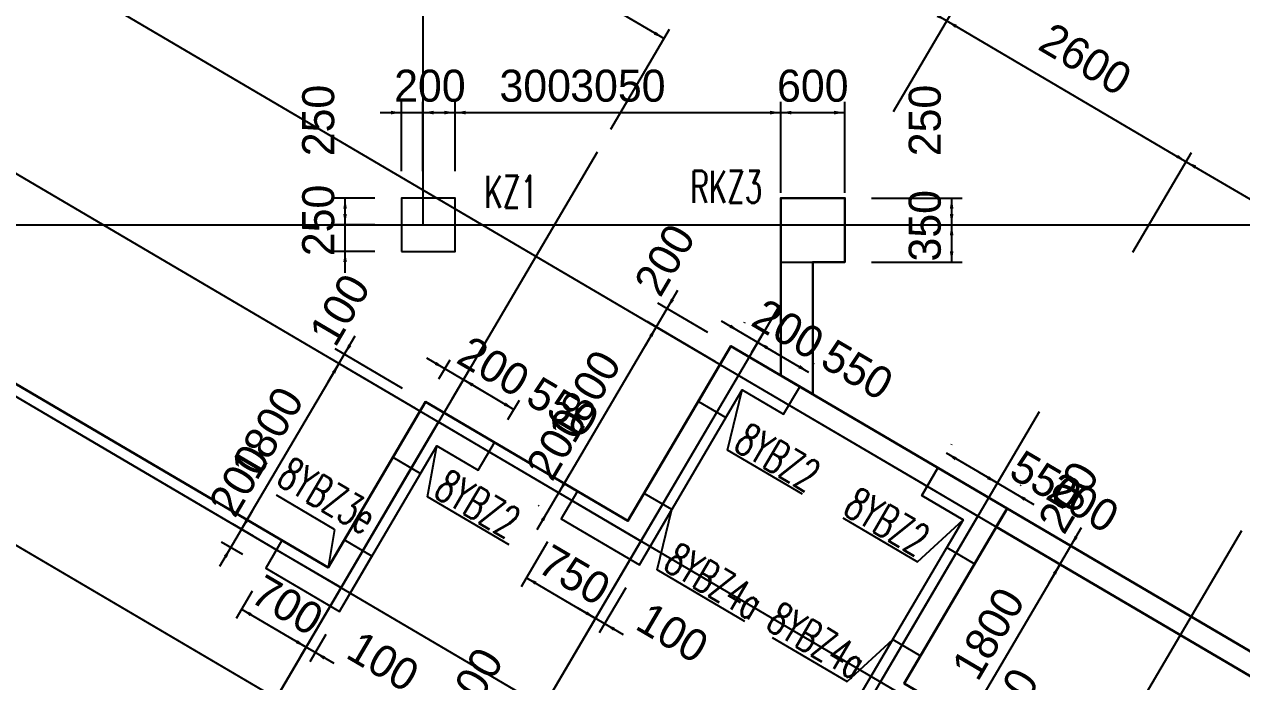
# Model space of a CAD drawing. Extents: x 19107 to 699106, y -67310 to 245688.
# Drawn here: x 595376 to 606773, y 185808 to 191965 of the extents above; entities that cross this region are included whole.
import ezdxf

# ---------------------------------------------------------------- set-up
doc = ezdxf.new("R2010")
doc.units = 0
doc.header["$LTSCALE"] = 100
doc.header["$MEASUREMENT"] = 0
for name, color, linetype in [('DIM', 3, 'Continuous'), ('DOTE', 253, 'Continuous'), ('L-AXIS', 3, 'Continuous'), ('wall-主楼', 2, 'Continuous'), ('小尺寸', 4, 'Continuous'), ('网格', 253, 'Continuous')]:
    doc.layers.add(name, color=color, linetype=linetype)
doc.layers.add('Select Column Frame Line', color=7, linetype='Continuous', lineweight=0)
doc.layers.add('Select Column Frame Position', color=7, linetype='Continuous', lineweight=0)
doc.styles.get("Standard").update_dxf_attribs({"font": 'standard'})
doc.styles.add('汉字', font='汉字')
doc.dimstyles.get("Standard").update_dxf_attribs({"dimtxt": 300, "dimasz": 100, "dimexe": 100, "dimexo": 250, "dimgap": 100, "dimtad": 0, "dimtoh": 1, "dimdec": 0, "dimdsep": 46, "dimcen": 0.09, "dimclrt": 7, "dimadec": 0, "dimazin": 0, "dimtfac": 1, "dimtdec": 4, "dimtofl": 0, "dimtmove": 0, "dimatfit": 3, "dimfxl": 1, "dimtolj": 1, "dimtzin": 0, "dimarcsym": 0})

# ---------------------------------------------------------------- blocks, each defined once
blk = doc.blocks.new('*D2272')
at = {"layer": 'L-AXIS', "color": 0, "linetype": 'ByBlock', "lineweight": -2}
for p, q in [((601618, 192263), (602167, 193197)), ((602117, 193111), (604013, 191996)), ((603515, 191148), (604064, 192082))]:
    blk.add_line(p, q, dxfattribs=at)
for points in [[(602117, 193111), (602211, 193075), (602194, 193046)], [(604013, 191996), (603918, 192032), (603935, 192061)]]:
    blk.add_solid(points, dxfattribs=at)
at = {"layer": 'L-AXIS', "color": 7, "linetype": 'Continuous', "lineweight": -2, "insert": (603242, 192855), "char_height": 300, "width": 780, "attachment_point": 5, "rotation": 329.5454, "style": '汉字'}
blk.add_mtext('2200', dxfattribs=at)
blk = doc.blocks.new('*D4937')
at = {"layer": 'L-AXIS', "color": 0, "linetype": 'ByBlock', "lineweight": -2}
for p, q in [((595866, 193924), (596416, 194858)), ((596365, 194772), (601365, 191832)), ((600866, 190984), (601415, 191918))]:
    blk.add_line(p, q, dxfattribs=at)
for points in [[(596365, 194772), (596459, 194735), (596443, 194707)], [(601365, 191832), (601270, 191868), (601287, 191897)]]:
    blk.add_solid(points, dxfattribs=at)
at = {"layer": 'L-AXIS', "color": 7, "linetype": 'Continuous', "lineweight": -2, "insert": (599042, 193604), "char_height": 300, "width": 780, "attachment_point": 5, "rotation": 329.5454, "style": '汉字'}
blk.add_mtext('5800', dxfattribs=at)
blk = doc.blocks.new('*D4611')
at = {"layer": 'L-AXIS', "color": 0, "linetype": 'ByBlock', "lineweight": -2}
for p, q in [((605756, 189830), (606305, 190764)), ((606254, 190678), (608151, 189563)), ((607652, 188715), (608202, 189649))]:
    blk.add_line(p, q, dxfattribs=at)
for points in [[(606254, 190678), (606349, 190642), (606332, 190613)], [(608151, 189563), (608056, 189599), (608073, 189628)]]:
    blk.add_solid(points, dxfattribs=at)
at = {"layer": 'L-AXIS', "color": 7, "linetype": 'Continuous', "lineweight": -2, "insert": (607380, 190422), "char_height": 300, "width": 780, "attachment_point": 5, "rotation": 329.5454, "style": '汉字'}
blk.add_mtext('2200', dxfattribs=at)
blk = doc.blocks.new('*D3272')
at = {"layer": 'L-AXIS', "color": 0, "linetype": 'ByBlock', "lineweight": -2}
for p, q in [((603515, 191148), (604064, 192082)), ((604013, 191996), (606254, 190678)), ((605756, 189830), (606305, 190764))]:
    blk.add_line(p, q, dxfattribs=at)
for points in [[(604013, 191996), (604108, 191960), (604091, 191931)], [(606254, 190678), (606160, 190715), (606177, 190743)]]:
    blk.add_solid(points, dxfattribs=at)
at = {"layer": 'L-AXIS', "color": 7, "linetype": 'Continuous', "lineweight": -2, "insert": (605311, 191639), "char_height": 300, "width": 775, "attachment_point": 5, "rotation": 329.5454, "style": '汉字'}
blk.add_mtext('2600', dxfattribs=at)
blk = doc.blocks.new('*D5168')
at = {"layer": '小尺寸', "color": 0, "linetype": 'ByBlock', "lineweight": -2}
for p, q in [((597207, 186891), (597511, 187409)), ((597522, 187170), (597324, 187287)), ((597420, 186998), (597222, 187115))]:
    blk.add_line(p, q, dxfattribs=at)
for points in [[(597410, 187236), (597446, 187331), (597475, 187314)], [(597308, 187064), (597272, 186969), (597243, 186986)]]:
    blk.add_solid(points, dxfattribs=at)
at = {"layer": '小尺寸', "color": 7, "linetype": 'Continuous', "lineweight": -2, "insert": (597389, 187693), "char_height": 300, "width": 566.67, "attachment_point": 5, "rotation": 59.5454, "style": '汉字'}
blk.add_mtext('200', dxfattribs=at)
blk = doc.blocks.new('*D188')
at = {"layer": '小尺寸', "color": 0, "linetype": 'ByBlock', "lineweight": -2}
for p, q in [((597410, 187236), (598322, 188788)), ((599037, 188367), (598236, 188839)), ((597522, 187170), (597324, 187287))]:
    blk.add_line(p, q, dxfattribs=at)
for points in [[(598322, 188788), (598286, 188693), (598257, 188710)], [(597410, 187236), (597446, 187331), (597475, 187314)]]:
    blk.add_solid(points, dxfattribs=at)
at = {"layer": '小尺寸', "color": 7, "linetype": 'Continuous', "lineweight": -2, "insert": (597650, 188139), "char_height": 300, "width": 690, "attachment_point": 5, "rotation": 59.5454, "style": '汉字'}
blk.add_mtext('1800', dxfattribs=at)
blk = doc.blocks.new('*D517')
at = {"layer": '小尺寸', "color": 0, "linetype": 'ByBlock', "lineweight": -2}
for p, q in [((598221, 188615), (598474, 189047)), ((598916, 188555), (598287, 188925)), ((599037, 188367), (598236, 188839))]:
    blk.add_line(p, q, dxfattribs=at)
for points in [[(598373, 188874), (598409, 188969), (598438, 188952)], [(598322, 188788), (598286, 188693), (598257, 188710)]]:
    blk.add_solid(points, dxfattribs=at)
at = {"layer": '小尺寸', "color": 7, "linetype": 'Continuous', "lineweight": -2, "insert": (598329, 189292), "char_height": 300, "width": 476.67, "attachment_point": 5, "rotation": 59.5454, "style": '汉字'}
blk.add_mtext('100', dxfattribs=at)
blk = doc.blocks.new('*D4156')
at = {"layer": '小尺寸', "color": 0, "linetype": 'ByBlock', "lineweight": -2}
for p, q in [((597509, 186656), (597359, 186401)), ((597410, 186487), (598013, 186132)), ((598113, 186301), (597962, 186046))]:
    blk.add_line(p, q, dxfattribs=at)
for points in [[(597410, 186487), (597504, 186450), (597487, 186422)], [(598013, 186132), (597918, 186168), (597935, 186197)]]:
    blk.add_solid(points, dxfattribs=at)
at = {"layer": '小尺寸', "color": 7, "linetype": 'Continuous', "lineweight": -2, "insert": (597838, 186525), "char_height": 300, "width": 566.67, "attachment_point": 5, "rotation": 329.5454, "style": '汉字'}
blk.add_mtext('700', dxfattribs=at)
blk = doc.blocks.new('*D4729')
at = {"layer": '小尺寸', "color": 0, "linetype": 'ByBlock', "lineweight": -2}
for p, q in [((598113, 186301), (597962, 186046)), ((598199, 186250), (598049, 185995)), ((597841, 186233), (598272, 185980))]:
    blk.add_line(p, q, dxfattribs=at)
for points in [[(598013, 186132), (597918, 186168), (597935, 186197)], [(598099, 186081), (598194, 186045), (598177, 186016)]]:
    blk.add_solid(points, dxfattribs=at)
at = {"layer": '小尺寸', "color": 7, "linetype": 'Continuous', "lineweight": -2, "insert": (598735, 185998), "char_height": 300, "width": 476.67, "attachment_point": 5, "rotation": 329.5454, "style": '汉字'}
blk.add_mtext('100', dxfattribs=at)
blk = doc.blocks.new('*D5054')
at = {"layer": '小尺寸', "color": 0, "linetype": 'ByBlock', "lineweight": -2}
for p, q in [((599141, 188840), (599658, 188536)), ((599258, 188644), (599364, 188824)), ((599380, 188456), (599537, 188723))]:
    blk.add_line(p, q, dxfattribs=at)
for points in [[(599314, 188738), (599219, 188775), (599236, 188803)], [(599486, 188637), (599581, 188601), (599564, 188572)]]:
    blk.add_solid(points, dxfattribs=at)
at = {"layer": '小尺寸', "color": 7, "linetype": 'Continuous', "lineweight": -2, "insert": (599769, 188760), "char_height": 300, "width": 566.67, "attachment_point": 5, "rotation": 329.5454, "style": '汉字'}
blk.add_mtext('200', dxfattribs=at)
blk = doc.blocks.new('*D2723')
at = {"layer": '小尺寸', "color": 0, "linetype": 'ByBlock', "lineweight": -2}
for p, q in [((599380, 188456), (599537, 188723)), ((599486, 188637), (599960, 188358)), ((599904, 188264), (600011, 188444))]:
    blk.add_line(p, q, dxfattribs=at)
for points in [[(599486, 188637), (599581, 188601), (599564, 188572)], [(599960, 188358), (599865, 188394), (599882, 188423)]]:
    blk.add_solid(points, dxfattribs=at)
at = {"layer": '小尺寸', "color": 7, "linetype": 'Continuous', "lineweight": -2, "insert": (600417, 188379), "char_height": 300, "width": 566.67, "attachment_point": 5, "rotation": 329.5454, "style": '汉字'}
blk.add_mtext('550', dxfattribs=at)
blk = doc.blocks.new('*D3052')
at = {"layer": '小尺寸', "color": 0, "linetype": 'ByBlock', "lineweight": -2}
for p, q in [((600275, 187118), (600026, 186695)), ((600077, 186782), (600724, 186401)), ((600921, 186738), (600673, 186315))]:
    blk.add_line(p, q, dxfattribs=at)
for points in [[(600077, 186782), (600172, 186745), (600155, 186717)], [(600724, 186401), (600629, 186438), (600646, 186466)]]:
    blk.add_solid(points, dxfattribs=at)
at = {"layer": '小尺寸', "color": 7, "linetype": 'Continuous', "lineweight": -2, "insert": (600527, 186807), "char_height": 300, "width": 566.67, "attachment_point": 5, "rotation": 329.5454, "style": '汉字'}
blk.add_mtext('750', dxfattribs=at)
blk = doc.blocks.new('*D3378')
at = {"layer": '小尺寸', "color": 0, "linetype": 'ByBlock', "lineweight": -2}
for p, q in [((600921, 186738), (600673, 186315)), ((601008, 186687), (600759, 186265)), ((600551, 186503), (600982, 186249))]:
    blk.add_line(p, q, dxfattribs=at)
for points in [[(600724, 186401), (600629, 186438), (600646, 186466)], [(600810, 186351), (600904, 186314), (600888, 186286)]]:
    blk.add_solid(points, dxfattribs=at)
at = {"layer": '小尺寸', "color": 7, "linetype": 'Continuous', "lineweight": -2, "insert": (601445, 186267), "char_height": 300, "width": 476.67, "attachment_point": 5, "rotation": 329.5454, "style": '汉字'}
blk.add_mtext('100', dxfattribs=at)
blk = doc.blocks.new('*D3716')
at = {"layer": '小尺寸', "color": 0, "linetype": 'ByBlock', "lineweight": -2}
for p, q in [((600177, 187233), (600481, 187750)), ((600287, 187632), (600294, 187629)), ((600186, 187460), (600192, 187456))]:
    blk.add_line(p, q, dxfattribs=at)
for points in [[(600380, 187578), (600416, 187673), (600445, 187656)], [(600279, 187406), (600242, 187311), (600213, 187328)]]:
    blk.add_solid(points, dxfattribs=at)
at = {"layer": '小尺寸', "color": 7, "linetype": 'Continuous', "lineweight": -2, "insert": (600359, 188035), "char_height": 300, "width": 566.67, "attachment_point": 5, "rotation": 59.5454, "style": '汉字'}
blk.add_mtext('200', dxfattribs=at)
blk = doc.blocks.new('*D1417')
at = {"layer": '小尺寸', "color": 0, "linetype": 'ByBlock', "lineweight": -2}
for p, q in [((600380, 187578), (601292, 189130)), ((601846, 188804), (601206, 189180)), ((600287, 187632), (600294, 187629))]:
    blk.add_line(p, q, dxfattribs=at)
for points in [[(601292, 189130), (601256, 189035), (601227, 189052)], [(600380, 187578), (600416, 187673), (600445, 187656)]]:
    blk.add_solid(points, dxfattribs=at)
at = {"layer": '小尺寸', "color": 7, "linetype": 'Continuous', "lineweight": -2, "insert": (600621, 188481), "char_height": 300, "width": 690, "attachment_point": 5, "rotation": 59.5454, "style": '汉字'}
blk.add_mtext('1800', dxfattribs=at)
blk = doc.blocks.new('*D1755')
at = {"layer": '小尺寸', "color": 0, "linetype": 'ByBlock', "lineweight": -2}
for p, q in [((601191, 188957), (601495, 189474)), ((601775, 189078), (601307, 189353)), ((601846, 188804), (601206, 189180))]:
    blk.add_line(p, q, dxfattribs=at)
for points in [[(601394, 189302), (601430, 189397), (601459, 189380)], [(601292, 189130), (601256, 189035), (601227, 189052)]]:
    blk.add_solid(points, dxfattribs=at)
at = {"layer": '小尺寸', "color": 7, "linetype": 'Continuous', "lineweight": -2, "insert": (601372, 189759), "char_height": 300, "width": 566.67, "attachment_point": 5, "rotation": 59.5454, "style": '汉字'}
blk.add_mtext('200', dxfattribs=at)
blk = doc.blocks.new('*D2077')
at = {"layer": '小尺寸', "color": 0, "linetype": 'ByBlock', "lineweight": -2}
for p, q in [((601899, 189189), (602416, 188885)), ((602117, 189166), (602122, 189174)), ((602188, 188893), (602294, 189073))]:
    blk.add_line(p, q, dxfattribs=at)
for points in [[(602071, 189088), (601977, 189124), (601993, 189153)], [(602244, 188986), (602338, 188950), (602321, 188921)]]:
    blk.add_solid(points, dxfattribs=at)
at = {"layer": '小尺寸', "color": 7, "linetype": 'Continuous', "lineweight": -2, "insert": (602527, 189110), "char_height": 300, "width": 566.67, "attachment_point": 5, "rotation": 329.5454, "style": '汉字'}
blk.add_mtext('200', dxfattribs=at)
blk = doc.blocks.new('*D2403')
at = {"layer": '小尺寸', "color": 0, "linetype": 'ByBlock', "lineweight": -2}
for p, q in [((602188, 188893), (602294, 189073)), ((602244, 188986), (602718, 188708)), ((602764, 188786), (602768, 188794))]:
    blk.add_line(p, q, dxfattribs=at)
for points in [[(602244, 188986), (602338, 188950), (602321, 188921)], [(602718, 188708), (602623, 188744), (602640, 188773)]]:
    blk.add_solid(points, dxfattribs=at)
at = {"layer": '小尺寸', "color": 7, "linetype": 'Continuous', "lineweight": -2, "insert": (603175, 188729), "char_height": 300, "width": 566.67, "attachment_point": 5, "rotation": 329.5454, "style": '汉字'}
blk.add_mtext('550', dxfattribs=at)
blk = doc.blocks.new('*D753')
at = {"layer": '小尺寸', "color": 0, "linetype": 'ByBlock', "lineweight": -2}
for p, q in [((603957, 185010), (604262, 185528)), ((604253, 185301), (604246, 185305)), ((604151, 185128), (604145, 185132))]:
    blk.add_line(p, q, dxfattribs=at)
for points in [[(604160, 185355), (604197, 185450), (604225, 185433)], [(604059, 185183), (604022, 185088), (603994, 185105)]]:
    blk.add_solid(points, dxfattribs=at)
at = {"layer": '小尺寸', "color": 7, "linetype": 'Continuous', "lineweight": -2, "insert": (604589, 185600), "char_height": 300, "width": 566.67, "attachment_point": 5, "rotation": 59.5454, "style": '汉字'}
blk.add_mtext('200', dxfattribs=at)
blk = doc.blocks.new('*D1084')
at = {"layer": '小尺寸', "color": 0, "linetype": 'ByBlock', "lineweight": -2}
for p, q in [((604519, 187233), (605159, 186856)), ((604160, 185355), (605073, 186907)), ((604253, 185301), (604246, 185305))]:
    blk.add_line(p, q, dxfattribs=at)
for points in [[(605073, 186907), (605036, 186812), (605007, 186829)], [(604160, 185355), (604197, 185450), (604225, 185433)]]:
    blk.add_solid(points, dxfattribs=at)
at = {"layer": '小尺寸', "color": 7, "linetype": 'Continuous', "lineweight": -2, "insert": (604401, 186258), "char_height": 300, "width": 690, "attachment_point": 5, "rotation": 59.5454, "style": '汉字'}
blk.add_mtext('1800', dxfattribs=at)
blk = doc.blocks.new('*D4062')
at = {"layer": '小尺寸', "color": 0, "linetype": 'ByBlock', "lineweight": -2}
for p, q in [((604792, 187304), (605260, 187029)), ((604519, 187233), (605159, 186856)), ((604971, 186735), (605275, 187252))]:
    blk.add_line(p, q, dxfattribs=at)
for points in [[(605174, 187079), (605210, 187174), (605239, 187157)], [(605073, 186907), (605036, 186812), (605007, 186829)]]:
    blk.add_solid(points, dxfattribs=at)
at = {"layer": '小尺寸', "color": 7, "linetype": 'Continuous', "lineweight": -2, "insert": (605153, 187536), "char_height": 300, "width": 566.67, "attachment_point": 5, "rotation": 59.5454, "style": '汉字'}
blk.add_mtext('200', dxfattribs=at)
blk = doc.blocks.new('*D4396')
at = {"layer": '小尺寸', "color": 0, "linetype": 'ByBlock', "lineweight": -2}
for p, q in [((604830, 187466), (604312, 187770)), ((604430, 187575), (604536, 187755)), ((604704, 187646), (604708, 187653))]:
    blk.add_line(p, q, dxfattribs=at)
for points in [[(604485, 187669), (604390, 187705), (604407, 187734)], [(604657, 187567), (604752, 187531), (604735, 187502)]]:
    blk.add_solid(points, dxfattribs=at)
at = {"layer": '小尺寸', "color": 7, "linetype": 'Continuous', "lineweight": -2, "insert": (605288, 187486), "char_height": 300, "width": 566.67, "attachment_point": 5, "rotation": 329.5454, "style": '汉字'}
blk.add_mtext('200', dxfattribs=at)
blk = doc.blocks.new('*D4742')
at = {"layer": '小尺寸', "color": 0, "linetype": 'ByBlock', "lineweight": -2}
for p, q in [((604057, 188026), (604061, 188034)), ((604485, 187669), (604011, 187947)), ((604430, 187575), (604536, 187755))]:
    blk.add_line(p, q, dxfattribs=at)
for points in [[(604011, 187947), (604105, 187911), (604088, 187882)], [(604485, 187669), (604390, 187705), (604407, 187734)]]:
    blk.add_solid(points, dxfattribs=at)
at = {"layer": '小尺寸', "color": 7, "linetype": 'Continuous', "lineweight": -2, "insert": (604942, 187690), "char_height": 300, "width": 566.67, "attachment_point": 5, "rotation": 329.5454, "style": '汉字'}
blk.add_mtext('550', dxfattribs=at)
blk = doc.blocks.new('*D3662')
at = {"layer": '小尺寸', "color": 0, "linetype": 'ByBlock', "lineweight": -2}
for p, q in [((599409, 185016), (599257, 184758)), ((599479, 184975), (599323, 185067)), ((599327, 184717), (599171, 184809))]:
    blk.add_line(p, q, dxfattribs=at)
for points in [[(599409, 185016), (599373, 184922), (599344, 184939)], [(599257, 184758), (599294, 184852), (599322, 184836)]]:
    blk.add_solid(points, dxfattribs=at)
at = {"layer": '小尺寸', "color": 7, "linetype": 'Continuous', "lineweight": -2, "insert": (599575, 185791), "char_height": 300, "width": 566.67, "attachment_point": 5, "rotation": 59.5454, "style": '汉字'}
blk.add_mtext('300', dxfattribs=at)
blk = doc.blocks.new('*D3346')
at = {"layer": 'DIM', "color": 0, "linetype": 'ByBlock', "lineweight": -2}
for p, q in [((598908, 190588), (598908, 191238)), ((599108, 190588), (599108, 191238)), ((598708, 191138), (599308, 191138))]:
    blk.add_line(p, q, dxfattribs=at)
for points in [[(598908, 191138), (598808, 191121), (598808, 191155)], [(599108, 191138), (599208, 191155), (599208, 191121)]]:
    blk.add_solid(points, dxfattribs=at)
at = {"layer": 'DIM', "color": 7, "linetype": 'Continuous', "lineweight": -2, "insert": (599173, 191388), "char_height": 300, "width": 566.67, "attachment_point": 5, "style": '汉字'}
blk.add_mtext('200', dxfattribs=at)
blk = doc.blocks.new('*D3720')
at = {"layer": 'DIM', "color": 0, "linetype": 'ByBlock', "lineweight": -2}
for p, q in [((599108, 190588), (599108, 191238)), ((599408, 190588), (599408, 191238)), ((599108, 191138), (599408, 191138))]:
    blk.add_line(p, q, dxfattribs=at)
for points in [[(599108, 191138), (599208, 191155), (599208, 191121)], [(599408, 191138), (599308, 191121), (599308, 191155)]]:
    blk.add_solid(points, dxfattribs=at)
at = {"layer": 'DIM', "color": 7, "linetype": 'Continuous', "lineweight": -2, "insert": (600159, 191388), "char_height": 300, "width": 566.67, "attachment_point": 5, "style": '汉字'}
blk.add_mtext('300', dxfattribs=at)
blk = doc.blocks.new('*D1410')
at = {"layer": 'DIM', "color": 0, "linetype": 'ByBlock', "lineweight": -2}
for p, q in [((598379, 189638), (598379, 190288)), ((598658, 190088), (598279, 190088)), ((598658, 189838), (598279, 189838))]:
    blk.add_line(p, q, dxfattribs=at)
for points in [[(598379, 190088), (598362, 190188), (598395, 190188)], [(598379, 189838), (598395, 189738), (598362, 189738)]]:
    blk.add_solid(points, dxfattribs=at)
at = {"layer": 'DIM', "color": 7, "linetype": 'Continuous', "lineweight": -2, "insert": (598129, 190128), "char_height": 300, "width": 566.67, "attachment_point": 5, "rotation": 90, "style": '汉字'}
blk.add_mtext('250', dxfattribs=at)
blk = doc.blocks.new('*D1778')
at = {"layer": 'DIM', "color": 0, "linetype": 'ByBlock', "lineweight": -2}
for p, q in [((598658, 190338), (598279, 190338)), ((598379, 190088), (598379, 190338)), ((598658, 190088), (598279, 190088))]:
    blk.add_line(p, q, dxfattribs=at)
for points in [[(598379, 190338), (598395, 190238), (598362, 190238)], [(598379, 190088), (598362, 190188), (598395, 190188)]]:
    blk.add_solid(points, dxfattribs=at)
at = {"layer": 'DIM', "color": 7, "linetype": 'Continuous', "lineweight": -2, "insert": (598129, 191064), "char_height": 300, "width": 566.67, "attachment_point": 5, "rotation": 90, "style": '汉字'}
blk.add_mtext('250', dxfattribs=at)
blk = doc.blocks.new('*D3048')
at = {"layer": 'DIM', "color": 0, "linetype": 'ByBlock', "lineweight": -2}
for p, q in [((602458, 190388), (602458, 191238)), ((603058, 190388), (603058, 191238)), ((602458, 191138), (603058, 191138))]:
    blk.add_line(p, q, dxfattribs=at)
for points in [[(602458, 191138), (602558, 191155), (602558, 191121)], [(603058, 191138), (602958, 191121), (602958, 191155)]]:
    blk.add_solid(points, dxfattribs=at)
at = {"layer": 'DIM', "color": 7, "linetype": 'Continuous', "lineweight": -2, "insert": (602758, 191388), "char_height": 300, "width": 556.67, "attachment_point": 5, "style": '汉字'}
blk.add_mtext('600', dxfattribs=at)
blk = doc.blocks.new('*D750')
at = {"layer": 'DIM', "color": 0, "linetype": 'ByBlock', "lineweight": -2}
for p, q in [((603308, 190338), (604158, 190338)), ((604058, 190338), (604058, 190088)), ((603308, 190088), (604158, 190088))]:
    blk.add_line(p, q, dxfattribs=at)
for points in [[(604058, 190338), (604075, 190238), (604041, 190238)], [(604058, 190088), (604041, 190188), (604075, 190188)]]:
    blk.add_solid(points, dxfattribs=at)
at = {"layer": 'DIM', "color": 7, "linetype": 'Continuous', "lineweight": -2, "insert": (603808, 191064), "char_height": 300, "width": 566.67, "attachment_point": 5, "rotation": 90, "style": '汉字'}
blk.add_mtext('250', dxfattribs=at)
blk = doc.blocks.new('*D1082')
at = {"layer": 'DIM', "color": 0, "linetype": 'ByBlock', "lineweight": -2}
for p, q in [((603308, 190088), (604158, 190088)), ((604058, 190088), (604058, 189738)), ((603308, 189738), (604158, 189738))]:
    blk.add_line(p, q, dxfattribs=at)
for points in [[(604058, 190088), (604075, 189988), (604041, 189988)], [(604058, 189738), (604041, 189838), (604075, 189838)]]:
    blk.add_solid(points, dxfattribs=at)
at = {"layer": 'DIM', "color": 7, "linetype": 'Continuous', "lineweight": -2, "insert": (603808, 190078), "char_height": 300, "width": 566.67, "attachment_point": 5, "rotation": 90, "style": '汉字'}
blk.add_mtext('350', dxfattribs=at)
blk = doc.blocks.new('*D2380')
at = {"layer": 'DIM', "color": 0, "linetype": 'ByBlock', "lineweight": -2}
for p, q in [((599408, 190977), (599408, 191238)), ((602458, 190977), (602458, 191238)), ((599408, 191138), (602458, 191138))]:
    blk.add_line(p, q, dxfattribs=at)
for points in [[(599408, 191138), (599508, 191155), (599508, 191121)], [(602458, 191138), (602358, 191121), (602358, 191155)]]:
    blk.add_solid(points, dxfattribs=at)
at = {"layer": 'DIM', "color": 7, "linetype": 'Continuous', "lineweight": -2, "insert": (600933, 191388), "char_height": 300, "width": 780, "attachment_point": 5, "style": '汉字'}
blk.add_mtext('3050', dxfattribs=at)

msp = doc.modelspace()

# ---------------------------------------------------------------- linework, layer by layer
at = {"color": 6, "lineweight": 30}
msp.add_lwpolyline([(619424.8, 174407.9), (609339.1, 180338.1), (604597.9, 183125.8), (605510.2, 184677.5), (603613.8, 185792.6), (604576.8, 187430.4), (601990.7, 188951), (601027.7, 187313.1), (599131.2, 188428.2), (598218.9, 186876.6), (590719.2, 191286.2)], dxfattribs=at)
at = {"color": 3, "lineweight": 30}
for points in [[(602458.1, 188676.2), (602458.1, 190337.9), (603058.1, 190337.9), (603058.1, 189737.9), (602758.1, 189737.9), (602758.1, 188499.8), (602458.1, 188676.2)], [(604576.8, 187430.4), (604475.4, 187258), (607449.4, 185509.4), (606587.8, 184043.9), (605510.2, 184677.5), (605383.5, 184462), (607538.6, 183194.8), (606753, 181858.7), (606925.4, 181757.3), (608800.7, 184946.8), (604576.8, 187430.4)]]:
    msp.add_lwpolyline(points, dxfattribs=at)
at = {"layer": 'DOTE'}
for p, q in [((599108.1, 238913.1), (599108.1, 190087.9)), ((591333.7, 194985.1), (636237, 168582.9)), ((590421.3, 193433.4), (605287.1, 184692.6)), ((589509, 191881.8), (639200.8, 162664)), ((588900.8, 190847.3), (603766.6, 182106.6)), ((600739.3, 190768.5), (596515.9, 183585.7)), ((534043.3, 190087.9), (664518.6, 190087.9)), ((602445.9, 189330.6), (599628.8, 184539.5)), ((604877, 188335.6), (601870.1, 183221.6)), ((606773.5, 187220.5), (602550.1, 180037.7))]:
    msp.add_line(p, q, dxfattribs=at)
at = {"layer": 'Select Column Frame Line', "color": 200, "linetype": 'Continuous', "lineweight": -3}
for p, q in [((601960, 187976), (602097.3, 188540.3)), ((599151.2, 187539.4), (599237.8, 188017.5)), ((602661.7, 187563.4), (601960, 187976)), ((598280.6, 187234.9), (597735.8, 187555.3)), ((599916.2, 187089.6), (599151.2, 187539.4)), ((601301.1, 186855.3), (601438.3, 187419.7)), ((603038, 187342.2), (603739.7, 186929.5)), ((603739.7, 186929.5), (604166.1, 187323.9)), ((598280.6, 187234.9), (598218.9, 186876.6)), ((602121.4, 186373), (601301.1, 186855.3)), ((602379, 186221.5), (603080.8, 185808.9)), ((603080.8, 185808.9), (603507.2, 186203.2))]:
    msp.add_line(p, q, dxfattribs=at)
at = {"layer": 'Select Column Frame Position', "color": 7, "linetype": 'Continuous', "lineweight": -3}
for points in [[(598908.1, 189837.9), (599408.1, 189837.9), (599408.1, 190337.9), (598908.1, 190337.9), (598908.1, 189837.9)], [(602458.1, 189737.9), (603058.1, 189737.9), (603058.1, 190337.9), (602458.1, 190337.9), (602458.1, 189737.9)]]:
    msp.add_lwpolyline(points, dxfattribs=at)
at = {"layer": 'Select Column Frame Position', "color": 235, "linetype": 'Continuous', "lineweight": -3}
for points in [[(601990.7, 188951), (601686.6, 188433.8), (601945.2, 188281.7), (602097.3, 188540.3), (602485.2, 188312.2), (602637.2, 188570.8), (601990.7, 188951)], [(599131.2, 188428.2), (598827.1, 187911), (599085.7, 187758.9), (599237.8, 188017.5), (599625.7, 187789.5), (599777.7, 188048.1), (599131.2, 188428.2)], [(603930.3, 187810.6), (603778.2, 187552), (604166.1, 187323.9), (604014.1, 187065.3), (604272.7, 186913.2), (604576.8, 187430.4), (603930.3, 187810.6)], [(600553.6, 187591.9), (600401.5, 187333.3), (601134.2, 186902.5), (601438.3, 187419.7), (601179.7, 187571.7), (601027.7, 187313.1), (600553.6, 187591.9)], [(597787.8, 187130), (597635.8, 186871.4), (598325.4, 186465.9), (598629.5, 186983.1), (598370.9, 187135.2), (598218.9, 186876.6), (597787.8, 187130)], [(604087.9, 185513.8), (603935.8, 185255.2), (603203.1, 185686), (603507.2, 186203.2), (603765.8, 186051.2), (603613.8, 185792.6), (604087.9, 185513.8)]]:
    msp.add_lwpolyline(points, dxfattribs=at)
at = {"layer": 'wall-主楼'}
for points in [[(601990.7, 188951), (601027.7, 187313.1), (600553.6, 187591.9), (600401.5, 187333.3), (601134.2, 186902.5), (602097.3, 188540.3), (602485.2, 188312.2), (602637.2, 188570.8)], [(599777.7, 188048.1), (599131.2, 188428.2), (598218.9, 186876.6), (597787.8, 187130), (597635.8, 186871.4), (598325.4, 186465.9), (599237.8, 188017.5), (599625.7, 187789.5)], [(604576.8, 187430.4), (603613.8, 185792.6), (604087.9, 185513.8), (603935.8, 185255.2), (603203.1, 185686), (604166.1, 187323.9), (603778.2, 187552), (603930.3, 187810.6)]]:
    msp.add_lwpolyline(points, close=True, dxfattribs=at)
at = {"layer": '网格'}
for p, q in [((593340.8, 189628.7), (595927.1, 188108.1)), ((601402.8, 187556.6), (602061.7, 188677.2)), ((602535.9, 188398.4), (603828.9, 187638.2)), ((598948.8, 187723.4), (599252.9, 188240.6)), ((599252.9, 188240.6), (599727, 187961.9)), ((595927.1, 188108.1), (597737.2, 187043.8)), ((599727, 187961.9), (600502.9, 187505.7)), ((598340.6, 186689), (598948.8, 187723.4)), ((603828.9, 187638.2), (604303, 187359.4)), ((600502.9, 187505.7), (601149.4, 187125.6)), ((601149.4, 187125.6), (601402.8, 187556.6)), ((603644.1, 186238.7), (604303, 187359.4)), ((597737.2, 187043.8), (598340.6, 186689)), ((600297.9, 185677.3), (601149.4, 187125.6)), ((597732.4, 185654.5), (598340.6, 186689)), ((603390.7, 185807.7), (603644.1, 186238.7))]:
    msp.add_line(p, q, dxfattribs=at)

# ---------------------------------------------------------------- texts
at = {"color": 150, "linetype": 'Continuous', "lineweight": -3, "width": 0.7}
msp.add_text('RKZ3', height=300, dxfattribs=at).set_placement((601612.6, 190292.7))
at = {"color": 200, "linetype": 'Continuous', "lineweight": -3, "width": 0.7}
msp.add_text('KZ1', height=300, dxfattribs=at).set_placement((599683.5, 190246.3))
for s, p in [('8YBZ2', (602002.9, 187986.7)), ('8YBZ3e', (597723.3, 187665.5)), ('8YBZ2', (599194.1, 187550.1)), ('8YBZ2', (603028.1, 187383.8)), ('8YBZ4a', (601343.9, 186866)), ('8YBZ4a', (602304.5, 186310.5))]:
    msp.add_text(s, height=300, rotation=329.54537, dxfattribs=at).set_placement(p)

# ---------------------------------------------------------------- dimensions: what is measured, and where the dimension line sits
at = {"layer": 'DIM', "color": 200}
for p1, p2, distance, picture, middle in [((598908.1, 190337.9), (599108.1, 190337.9), 800, '*D3346', (598690, 191387.9)), ((599108.1, 190337.9), (599408.1, 190337.9), 800, '*D3720', (599626.1, 191387.9)), ((598908.1, 190087.9), (598908.1, 190337.9), 529.5, '*D1778', (598128.5, 190556)), ((598908.1, 189837.9), (598908.1, 190087.9), 529.5, '*D1410', (598128.5, 189619.9))]:
    dim = msp.add_aligned_dim(p1=p1, p2=p2, distance=distance, dimstyle='Standard', dxfattribs=at)
    dim.commit()
    dim.dimension.update_dxf_attribs({"geometry": picture, "text_midpoint": middle})
for base, p1, p2, picture, middle in [((602458.1, 191137.9), (599408.1, 190726.7), (602458.1, 190726.7), '*D2380', (600933.1, 191387.9)), ((603058.1, 191137.9), (602458.1, 190137.9), (603058.1, 190137.9), '*D3048', (602758.1, 191387.9))]:
    dim = msp.add_linear_dim(base=base, p1=p1, p2=p2, dimstyle='Standard', dxfattribs=at)
    dim.commit()
    dim.dimension.update_dxf_attribs({"geometry": picture, "text_midpoint": middle})
for base, p1, p2, picture, middle in [((604058.1, 190087.9), (603058.1, 190337.9), (603058.1, 190087.9), '*D750', (603808.1, 190556)), ((604058.1, 189737.9), (603058.1, 190087.9), (603058.1, 189737.9), '*D1082', (603808.1, 189519.9))]:
    dim = msp.add_linear_dim(base=base, p1=p1, p2=p2, angle=270, dimstyle='Standard', dxfattribs=at)
    dim.commit()
    dim.dimension.update_dxf_attribs({"geometry": picture, "text_midpoint": middle})
at = {"layer": 'L-AXIS'}
for base, p1, p2, picture, middle in [((601364.6, 191832.1), (595739.5, 193708.3), (600739.3, 190768.5), '*D4937', (599042.1, 193603.7)), ((604013.1, 191996), (601491.3, 192047.6), (603387.8, 190932.5), '*D2272', (603242.3, 192855.3)), ((606254.4, 190678.2), (603387.8, 190932.5), (605629.1, 189614.7), '*D3272', (605311.2, 191638.8)), ((608150.9, 189563.1), (605629.1, 189614.7), (607525.5, 188499.6), '*D4611', (607380.1, 190422.4))]:
    dim = msp.add_linear_dim(base=base, p1=p1, p2=p2, angle=329.54537, dimstyle='Standard', dxfattribs=at)
    dim.commit()
    dim.dimension.update_dxf_attribs({"geometry": picture, "text_midpoint": middle})
at = {"layer": '小尺寸'}
for base, p1, p2, angle, picture, middle in [((601393.6, 189302.1), (602061.7, 188677.2), (601990.7, 188951), 59.54537, '*D1755', (601127.4, 189342.6)), ((598372.9, 188874.1), (599252.9, 188240.6), (599131.2, 188428.2), 59.54537, '*D517', (598132, 188957.7)), ((602243.6, 188986.4), (601990.7, 188951), (602061.7, 188677.2), 329.54537, '*D2077', (602110, 189355)), ((601292.2, 189129.7), (600502.9, 187505.7), (602061.7, 188677.2), 59.54537, '*D1417', (600620.5, 188480.6)), ((599485.9, 188636.9), (599131.2, 188428.2), (599252.9, 188240.6), 329.54537, '*D5054', (599352.4, 189005.4)), ((602717.7, 188707.7), (602061.7, 188677.2), (602637.2, 188570.8), 329.54537, '*D2403', (602607.3, 189062.6)), ((598322.2, 188787.9), (597737.2, 187043.8), (599252.9, 188240.6), 59.54537, '*D188', (597650.5, 188138.8)), ((599960, 188358.1), (599252.9, 188240.6), (599777.7, 188048.1), 329.54537, '*D2723', (599849.7, 188713)), ((600379.9, 187578), (600401.5, 187333.3), (600502.9, 187505.7), 59.54537, '*D3716', (600113.7, 187618.5)), ((597409.8, 187236.2), (597635.8, 186871.4), (597737.2, 187043.8), 59.54537, '*D5168', (597143.6, 187276.8)), ((604010.7, 187947.4), (604303, 187359.4), (603930.3, 187810.6), 149.54537, '*D4742', (604374.5, 188023.5)), ((605173.9, 187079.3), (604303, 187359.4), (604576.8, 187430.4), 59.54537, '*D4062', (604907.7, 187119.8)), ((604484.8, 187668.6), (604576.8, 187430.4), (604303, 187359.4), 149.54537, '*D4396', (604871.8, 187731.1)), ((600723.6, 186401.5), (600401.5, 187333.3), (601048, 186953.2), 329.54537, '*D3052', (600527.1, 186807)), ((605072.5, 186906.9), (604037.2, 185427.6), (604303, 187359.4), 59.54537, '*D1084', (604400.9, 186257.8)), ((600809.8, 186350.8), (601048, 186953.2), (601134.2, 186902.5), 329.54537, '*D3378', (601110.6, 186463.9)), ((598013.1, 186132), (597635.8, 186871.4), (598239.2, 186516.6), 329.54537, '*D4156', (597838.1, 186524.9)), ((598099.3, 186081.3), (598239.2, 186516.6), (598325.4, 186465.9), 329.54537, '*D4729', (598400.1, 186194.5)), ((599257.4, 184757.9), (599694.7, 184848.8), (599542.6, 184590.1), 59.54537, '*D3662', (599304.5, 185331.2)), ((604160.2, 185355.3), (603935.8, 185255.2), (604037.2, 185427.6), 59.54537, '*D753', (604344.1, 185183.2))]:
    dim = msp.add_linear_dim(base=base, p1=p1, p2=p2, angle=angle, dimstyle='Standard', dxfattribs=at)
    dim.commit()
    dim.dimension.update_dxf_attribs({"geometry": picture, "text_midpoint": middle})

doc.saveas('drawing.dxf')
